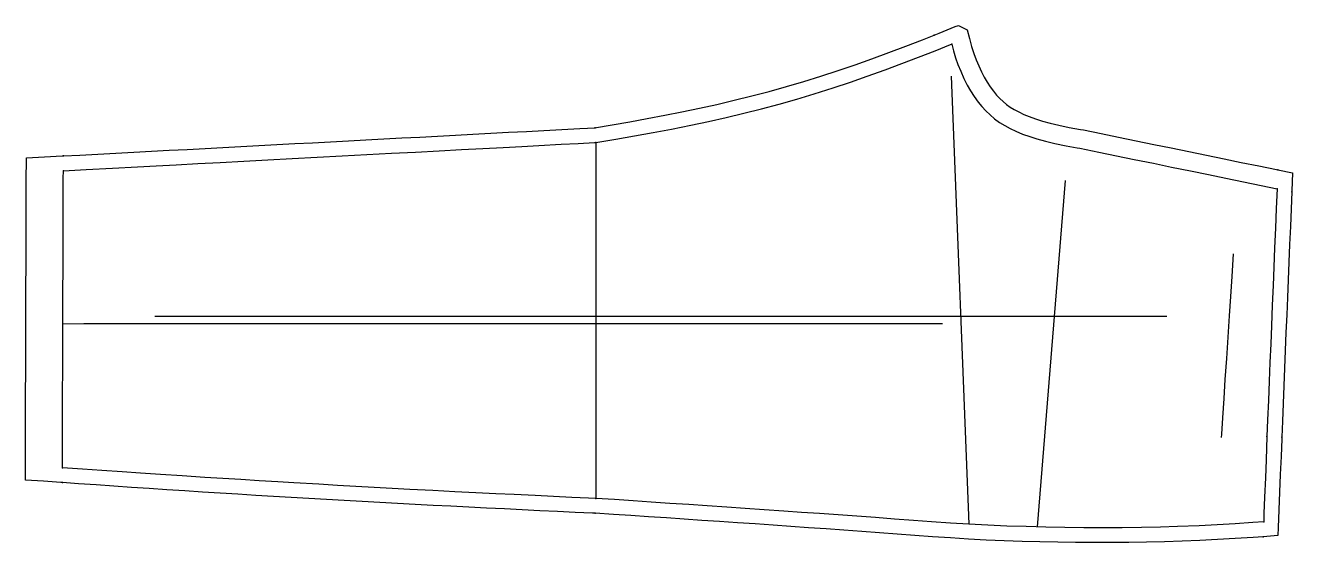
# Model space of a CAD drawing. Extents: x -3498 to -2411, y -1281 to -837.
import ezdxf

# ---------------------------------------------------------------- set-up
doc = ezdxf.new("R2010")
doc.units = 0
for name, color, linetype in [('1', 1, 'Continuous'), ('14', 3, 'Continuous'), ('4', 2, 'Continuous'), ('7', 7, 'Continuous'), ('8', 6, 'Continuous')]:
    doc.layers.add(name, color=color, linetype=linetype)

msp = doc.modelspace()

# ---------------------------------------------------------------- linework, layer by layer
at = {"layer": '1'}
msp.add_lwpolyline([(-3009.532471, -1255.791092), (-3009.404602, -1255.79689), (-3011.681481, -1255.694627), (-3026.598658, -1255.018571), (-3041.879027, -1254.313543), (-3057.064294, -1253.597507), (-3072.151909, -1252.874287), (-3087.336151, -1252.136904), (-3102.641474, -1251.383101), (-3117.824683, -1250.624134), (-3133.211477, -1249.843729), (-3148.393565, -1249.062565), (-3163.83957, -1248.256004), (-3179.020313, -1247.451167), (-3194.355971, -1246.62536), (-3209.535419, -1245.794747), (-3224.881735, -1244.940934), (-3240.059645, -1244.081685), (-3255.104521, -1243.214197), (-3270.280469, -1242.322336), (-3285.47746, -1241.412189), (-3300.651427, -1240.48685), (-3315.965501, -1239.537731), (-3331.137583, -1238.583712), (-3346.433792, -1237.608793), (-3361.604378, -1236.629548), (-3376.889844, -1235.631252), (-3392.058957, -1234.629685), (-3407.177061, -1233.621055), (-3422.344742, -1232.598323), (-3437.632988, -1231.554295), (-3452.798831, -1230.505115), (-3466.614685, -1229.542847), (-3467.805903, -1229.459856), (-3482.839027, -1228.411856), (-3498.357849, -1227.33017), (-3498.307713, -1211.776834), (-3498.258574, -1196.52033), (-3498.210179, -1181.494492), (-3498.161004, -1166.237985), (-3498.111777, -1150.981479), (-3498.063083, -1135.909373), (-3498.013743, -1120.652862), (-3497.964842, -1105.543828), (-3497.915411, -1090.287309), (-3497.866293, -1075.152186), (-3497.816702, -1059.895693), (-3497.767312, -1044.713348), (-3497.717666, -1029.45684), (-3497.66821, -1014.26661), (-3497.618496, -999.010121), (-3497.568713, -983.753598), (-3497.519176, -968.600892), (-3497.469587, -953.466164), (-3497.461243, -950.922318), (-3482.031411, -950.102588), (-3466.805522, -949.293692), (-3465.705566, -949.235229), (-3451.52558, -948.481924), (-3436.133543, -947.664212), (-3420.713181, -946.845016), (-3405.321109, -946.027324), (-3390.255234, -945.226944), (-3374.863117, -944.409221), (-3359.611773, -943.598977), (-3344.219749, -942.781271), (-3328.831296, -941.963773), (-3313.439241, -941.146084), (-3298.018902, -940.326875), (-3282.62693, -939.509163), (-3267.254806, -938.692509), (-3251.86279, -937.874804), (-3236.613017, -937.064659), (-3221.220997, -936.246952), (-3206.19981, -935.448934), (-3190.80784, -934.63122), (-3175.387531, -933.812019), (-3159.995498, -932.994327), (-3144.692676, -932.181371), (-3129.300639, -931.363672), (-3114.318864, -930.567771), (-3098.926816, -929.750073), (-3083.875681, -928.950481), (-3068.483576, -928.132769), (-3053.469127, -927.335115), (-3038.076997, -926.517399), (-3022.684999, -925.699699), (-3009.505615, -924.999542), (-3010.208435, -925.039215), (-2994.829942, -922.492037), (-2979.718178, -919.890402), (-2964.927296, -917.215097), (-2949.727608, -914.329889), (-2935.005882, -911.408877), (-2919.86042, -908.252725), (-2905.11507, -905.006809), (-2890.196316, -901.52816), (-2875.178281, -897.811347), (-2860.312443, -893.91239), (-2845.404324, -889.77597), (-2830.580227, -885.424959), (-2815.803494, -880.841809), (-2801.14133, -876.057947), (-2786.499362, -871.061763), (-2772.015409, -865.937565), (-2757.480913, -860.636223), (-2743.044245, -855.194829), (-2728.627346, -849.582364), (-2718.734131, -845.643158), (-2714.255541, -843.859979), (-2700.510591, -838.320046), (-2697.742615, -837.198029), (-2690.22522, -840.945892), (-2688.404011, -848.56189), (-2686.511022, -855.407465), (-2684.644148, -861.30155), (-2682.657543, -866.749666), (-2680.47155, -872.025148), (-2678.149243, -877.005862), (-2675.714099, -881.658699), (-2673.138224, -886.047653), (-2670.509362, -890.04454), (-2667.819659, -893.692637), (-2665.105681, -896.970689), (-2662.307397, -899.968779), (-2659.45092, -902.665063), (-2656.563748, -905.046797), (-2653.440286, -907.282079), (-2649.943452, -909.457924), (-2646.151772, -911.518348), (-2641.878293, -913.550089), (-2637.102969, -915.531941), (-2631.792751, -917.453651), (-2625.849196, -919.326943), (-2619.225781, -921.144364), (-2611.773933, -922.917538), (-2602.92482, -924.750411), (-2593.051726, -926.541502), (-2590.689697, -926.929779), (-2575.493153, -930.036568), (-2560.586921, -933.085806), (-2545.435172, -936.187761), (-2530.296091, -939.289904), (-2515.413233, -942.342267), (-2500.27533, -945.450003), (-2485.142351, -948.560201), (-2470.005824, -951.674508), (-2455.155059, -954.732921), (-2440.01958, -957.852365), (-2424.884436, -960.973485), (-2423.715668, -961.2146), (-2411.11557, -963.813782), (-2411.776029, -979.307425), (-2411.80603, -980.010376), (-2412.422777, -994.490841), (-2413.067176, -1009.674352), (-2413.718163, -1025.11365), (-2414.354366, -1040.297518), (-2414.984264, -1055.404899), (-2415.614402, -1070.589037), (-2416.237572, -1085.682985), (-2416.861043, -1100.86739), (-2417.483304, -1116.10895), (-2418.099563, -1131.293633), (-2418.70655, -1146.344336), (-2419.314771, -1161.529345), (-2419.918193, -1176.712443), (-2420.46524, -1190.587234), (-2420.516645, -1191.89783), (-2421.110479, -1207.083413), (-2421.705882, -1222.414351), (-2422.291773, -1237.600232), (-2422.880827, -1252.965555), (-2423.459005, -1268.100186), (-2423.722534, -1275.001602), (-2430.145485, -1275.466177), (-2436.465607, -1275.905533), (-2445.106523, -1276.506232), (-2460.303409, -1277.496079), (-2475.556856, -1278.394942), (-2490.631705, -1279.173322), (-2505.897405, -1279.835608), (-2521.196323, -1280.355422), (-2536.471944, -1280.720351), (-2551.740396, -1280.940981), (-2567.020157, -1281.030381), (-2582.248275, -1280.999906), (-2597.527577, -1280.861295), (-2612.680496, -1280.631705), (-2627.957119, -1280.318291), (-2643.29303, -1279.918089), (-2658.564971, -1279.42113), (-2674.059739, -1278.776835), (-2689.318598, -1277.974079), (-2704.764911, -1277.005636), (-2720.006803, -1275.929342), (-2735.207458, -1274.801464), (-2750.445544, -1273.673279), (-2765.457842, -1272.574179), (-2780.697766, -1271.470718), (-2796.135196, -1270.362647), (-2811.376286, -1269.275627), (-2826.365674, -1268.213733), (-2841.607899, -1267.141977), (-2856.887274, -1266.075205), (-2872.130539, -1265.017814), (-2887.457195, -1263.961397), (-2902.701285, -1262.917373), (-2917.945781, -1261.879924), (-2933.087747, -1260.855868), (-2948.391841, -1259.827118), (-2963.637686, -1258.808669), (-2978.884087, -1257.798142), (-2993.777136, -1256.819516)], close=True, dxfattribs=at)
at = {"layer": '14'}
msp.add_lwpolyline([(-3008.834839, -1243.109665), (-3008.834839, -1243.109665), (-3015.172992, -1242.82643), (-3029.599374, -1242.168534), (-3045.199216, -1241.442869), (-3060.972367, -1240.696351), (-3078.993781, -1239.828783), (-3094.85776, -1239.052523), (-3111.865853, -1238.207279), (-3129.887087, -1237.296822), (-3148.790464, -1236.324925), (-3168.444984, -1235.295359), (-3183.600017, -1234.487608), (-3199.048616, -1233.651131), (-3214.735517, -1232.78752), (-3230.605415, -1231.898367), (-3246.60314, -1230.98526), (-3268.036636, -1229.733278), (-3281.664474, -1228.919116), (-3297.664566, -1227.946248), (-3313.490255, -1226.967454), (-3329.047765, -1225.990481), (-3344.243376, -1225.023072), (-3363.779148, -1223.761465), (-3382.282596, -1222.548998), (-3399.531487, -1221.404033), (-3415.303575, -1220.344932), (-3432.603357, -1219.169777), (-3449.247674, -1218.025052), (-3466.573792, -1216.814957), (-3466.573792, -1216.814957), (-3466.518247, -1199.550487), (-3466.463312, -1182.494291), (-3466.411093, -1166.296669), (-3466.361153, -1150.819702), (-3466.30757, -1134.229467), (-3466.251421, -1116.864634), (-3466.193788, -1099.063876), (-3466.138411, -1081.986111), (-3466.08091, -1064.27844), (-3466.024928, -1047.060295), (-3465.971435, -1030.625443), (-3465.921401, -1015.267592), (-3465.868693, -999.103165), (-3465.817812, -983.512412), (-3465.768209, -968.327738), (-3465.747375, -961.955338), (-3465.747375, -961.955338), (-3446.114295, -960.912328), (-3423.580876, -959.715238), (-3402.215264, -958.580188), (-3386.158804, -957.727188), (-3368.847389, -956.807517), (-3350.448344, -955.830066), (-3331.129016, -954.803725), (-3311.056696, -953.737381), (-3290.39873, -952.639925), (-3269.322445, -951.520245), (-3247.995168, -950.387232), (-3226.584245, -949.249775), (-3205.256946, -948.11676), (-3184.180676, -946.997081), (-3163.522722, -945.899626), (-3143.450377, -944.833281), (-3124.131039, -943.806939), (-3105.731967, -942.829487), (-3088.420553, -941.909816), (-3072.364064, -941.056814), (-3057.729884, -940.279372), (-3038.811405, -939.274326), (-3024.034274, -938.489289), (-3010.142546, -937.75129), (-3008.831787, -937.681656), (-3008.831787, -937.681656), (-2991.905863, -934.90008), (-2975.78776, -932.092994), (-2959.825801, -929.178483), (-2944.089702, -926.168892), (-2927.357913, -922.805255), (-2912.248698, -919.602005), (-2897.095819, -916.202908), (-2881.889827, -912.580894), (-2866.733119, -908.751334), (-2851.631798, -904.709653), (-2836.591911, -900.451261), (-2821.619508, -895.971568), (-2805.252716, -890.789257), (-2790.547519, -885.888658), (-2776.248213, -880.929323), (-2760.697974, -875.342458), (-2746.321056, -870.012389), (-2731.976612, -864.544482), (-2717.763091, -858.977961), (-2704.593572, -853.66672), (-2703.546448, -853.234406), (-2703.546448, -853.234406), (-2702.073878, -859.086437), (-2700.285263, -864.957743), (-2698.225101, -870.827969), (-2695.906396, -876.647551), (-2693.098181, -882.861793), (-2690.216246, -888.493539), (-2687.414761, -893.377255), (-2684.294361, -898.239799), (-2680.842601, -903.011686), (-2677.704026, -906.868892), (-2674.319497, -910.574682), (-2670.681806, -914.088855), (-2666.78375, -917.371204), (-2662.527849, -920.454945), (-2658.125026, -923.210986), (-2653.515179, -925.725836), (-2648.728661, -928.015364), (-2642.794364, -930.487721), (-2636.701828, -932.685888), (-2630.503484, -934.637295), (-2623.208352, -936.638639), (-2615.081563, -938.574458), (-2605.548854, -940.553302), (-2596.00577, -942.277088), (-2593.62915, -942.661896), (-2577.474695, -945.96419), (-2562.217458, -949.085792), (-2547.215379, -952.15752), (-2530.633802, -955.555525), (-2515.086074, -958.744782), (-2498.80308, -962.088731), (-2483.172782, -965.302484), (-2468.298931, -968.363613), (-2453.154256, -971.482999), (-2438.030029, -974.600532), (-2424.406738, -977.410889), (-2424.40567, -977.385712), (-2424.406738, -977.410889), (-2425.134964, -994.478614), (-2425.844491, -1011.234733), (-2426.549472, -1027.982829), (-2427.251422, -1044.752537), (-2427.906902, -1060.496473), (-2428.604201, -1077.336823), (-2429.335879, -1095.114287), (-2429.966506, -1110.529768), (-2430.611538, -1126.393226), (-2431.266668, -1142.612484), (-2431.927594, -1159.09536), (-2432.590008, -1175.749675), (-2433.15567, -1190.088501), (-2433.155634, -1190.089319), (-2433.931951, -1209.956256), (-2434.5359, -1225.537101), (-2435.166064, -1241.893838), (-2435.708092, -1256.041454), (-2435.978241, -1263.12561), (-2435.978241, -1263.12561), (-2445.165161, -1263.781736), (-2460.311543, -1264.77324), (-2475.984615, -1265.696359), (-2491.381244, -1266.493982), (-2509.943431, -1267.283772), (-2524.464891, -1267.742965), (-2540.875012, -1268.095844), (-2557.289659, -1268.286837), (-2573.707226, -1268.330574), (-2590.126257, -1268.24169), (-2606.545187, -1268.034816), (-2622.962446, -1267.724585), (-2639.800994, -1267.310816), (-2656.209655, -1266.794681), (-2672.610797, -1266.13067), (-2689.002069, -1265.282392), (-2704.641599, -1264.285756), (-2721.015153, -1263.113723), (-2736.337204, -1261.977825), (-2752.688034, -1260.774354), (-2768.970842, -1259.587162), (-2785.135174, -1258.419011), (-2801.130728, -1257.272649), (-2816.907088, -1256.150832), (-2832.413839, -1255.056318), (-2847.600678, -1253.991855), (-2864.500637, -1252.815661), (-2880.841722, -1251.686429), (-2896.548714, -1250.608271), (-2913.367503, -1249.461512), (-2929.181524, -1248.39045), (-2945.444005, -1247.29628), (-2961.572027, -1246.218562), (-2976.839599, -1245.205447), (-2992.992087, -1244.141903)], close=True, dxfattribs=at)
at = {"layer": '4'}
for p in [(-2718.734131, -845.643158), (-2703.546448, -853.234406), (-3009.505615, -924.999542), (-3008.831787, -937.681656), (-3465.705566, -949.235229), (-3465.747375, -961.955338), (-2423.715668, -961.2146), (-2424.406738, -977.410889), (-2424.406738, -977.410889), (-2411.80603, -980.010376), (-2433.15567, -1190.088501), (-2420.46524, -1190.587234), (-3466.573792, -1216.814957), (-3466.614685, -1229.542847), (-3008.834839, -1243.109665), (-3009.404602, -1255.79689), (-2435.978241, -1263.12561), (-2436.465607, -1275.905533)]:
    msp.add_point(p, dxfattribs=at)
at = {"layer": '7'}
msp.add_line((-3387.257385, -1086.681671), (-2519.147034, -1086.681671), dxfattribs=at)
at = {"layer": '8'}
for points in [[(-2704.065552, -880.864716), (-2688.979492, -1265.263596)], [(-3008.831787, -937.681656), (-3008.831787, -955.755721), (-3008.831787, -972.505987), (-3008.831787, -990.580703), (-3008.831787, -1008.142334), (-3008.831787, -1023.951746), (-3008.831787, -1040.599413), (-3008.831787, -1057.870022), (-3008.831787, -1075.548244), (-3008.831787, -1091.507702), (-3008.831787, -1109.366931), (-3008.831787, -1127.004467), (-3008.831787, -1144.198669), (-3008.831787, -1160.727844), (-3008.831787, -1176.3703), (-3008.831787, -1193.6587), (-3008.831787, -1208.967977), (-3008.831787, -1223.816363), (-3008.831787, -1238.245081), (-3008.831787, -1243.109665)], [(-2606.329041, -970.297089), (-2630.391541, -1267.550888)], [(-2462.077789, -1033.230591), (-2463.350088, -1052.547558), (-2464.484328, -1069.768408), (-2465.590622, -1086.564981), (-2466.780038, -1104.62356), (-2467.993202, -1123.042699), (-2469.170744, -1140.92099), (-2470.25329, -1157.356988), (-2471.343356, -1173.907163), (-2472.273672, -1188.031902), (-2472.453766, -1190.76622)], [(-3466.160583, -1093.153534), (-3448.310121, -1093.144863), (-3431.282321, -1093.136887), (-3414.093651, -1093.129053), (-3394.007342, -1093.120145), (-3377.192368, -1093.11288), (-3358.99509, -1093.105208), (-3339.52166, -1093.097214), (-3318.878177, -1093.088983), (-3297.170815, -1093.080599), (-3274.505638, -1093.072148), (-3258.915825, -1093.066517), (-3242.978978, -1093.060919), (-3226.726473, -1093.055379), (-3210.189789, -1093.049921), (-3193.40037, -1093.044571), (-3176.3897, -1093.039354), (-3159.189148, -1093.034295), (-3141.830198, -1093.029419), (-3124.344295, -1093.02475), (-3106.76292, -1093.020315), (-3089.117444, -1093.016139), (-3071.43935, -1093.012245), (-3053.102082, -1093.008526), (-3035.462602, -1093.005244), (-3017.899348, -1093.002247), (-3000.450432, -1092.999522), (-2983.153967, -1092.997058), (-2966.04814, -1092.994841), (-2949.170915, -1092.99286), (-2932.560481, -1092.991103), (-2916.25495, -1092.989557), (-2900.292435, -1092.98821), (-2884.711048, -1092.987049), (-2869.548904, -1092.986063), (-2847.675169, -1092.984884), (-2826.959111, -1092.984029), (-2807.529305, -1092.983455), (-2789.514495, -1092.983123), (-2773.043255, -1092.982989), (-2758.244174, -1092.983013), (-2741.335661, -1092.98322), (-2725.16655, -1092.983619), (-2711.645813, -1092.984161)]]:
    msp.add_lwpolyline(points, dxfattribs=at)

doc.saveas('drawing.dxf')
